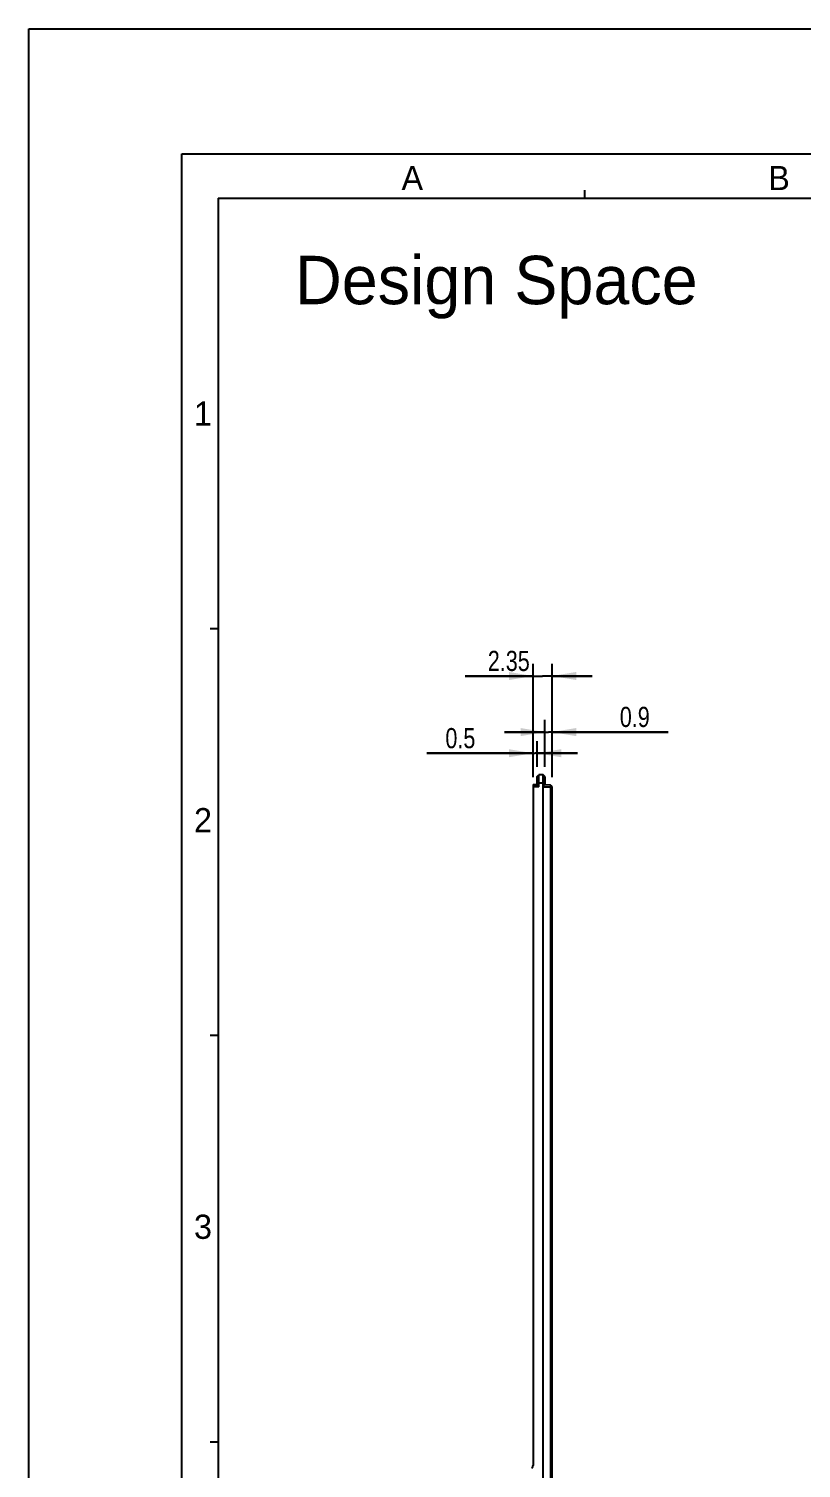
# Model space of a CAD drawing. Header units: millimetres. Extents: x 0 to 420, y 0 to 297.
# Drawn here: x 0 to 95.8, y 118.6 to 297 of the extents above; entities that cross this region are included whole.
import ezdxf

# ---------------------------------------------------------------- set-up
doc = ezdxf.new("R2010")
doc.units = ezdxf.units.MM
doc.header["$LTSCALE"] = 23.1
doc.layers.get('0').update_dxf_attribs({"linetype": 'CONTINUOUS'})
doc.layers.add('03___PRT_ALL_CURVES', color=7, linetype='CONTINUOUS')
doc.layers.add('06___PRT_ALL_SURFS', color=7, linetype='CONTINUOUS')
doc.styles.get("Standard").update_dxf_attribs({"font": 'txt', "width": 0.8})
doc.styles.add('TEXTSTYLE_2', font='txt')
doc.styles.add('TEXTSTYLE_8', font='ar_wgl__.ttf')
doc.dimstyles.new('DIMSTYLE_1', dxfattribs={"dimtxt": 2.5, "dimasz": 3, "dimexe": 1.5, "dimexo": 1.2, "dimtad": 1, "dimdsep": 46, "dimtxsty": 'STANDARD', "dimblk": '_FILLED', "dimblk1": '_FILLED', "dimblk2": '_FILLED', "dimcen": 0.09, "dimazin": 2, "dimtp": 0.01, "dimtm": 0.01, "dimtfac": 1, "dimtofl": 0, "dimtmove": 0, "dimatfit": 3, "dimldrblk": '_FILLED', "dimfxl": 1, "dimtolj": 1, "dimarcsym": 0})

# ---------------------------------------------------------------- blocks, each defined once
blk = doc.blocks.new('_FILLED')
at = {"color": 0, "linetype": 'BYBLOCK'}
blk.add_solid([(0, 0), (-1, 0.167), (-1, -0.167)], dxfattribs=at)
blk = doc.blocks.new('*D8')
at = {"color": 7, "linetype": 'CONTINUOUS'}
for p, q in [((62.57, 207.2), (49.41, 207.2)), ((49.41, 207.2), (62.82, 207.2)), ((62.57, 204.22), (62.57, 208.7)), ((68.07, 207.2), (62.82, 207.2)), ((63.07, 205.52), (63.07, 208.7)), ((63.07, 207.2), (68.07, 207.2))]:
    blk.add_line(p, q, dxfattribs=at)
at = {"color": 7, "linetype": 'CONTINUOUS', "xscale": 3, "yscale": 3, "zscale": 3}
blk.add_blockref('_FILLED', (62.57, 207.2), dxfattribs=at)
at = {"color": 7, "linetype": 'CONTINUOUS', "xscale": 3, "yscale": 3, "zscale": 3, "rotation": 180}
blk.add_blockref('_FILLED', (63.07, 207.2), dxfattribs=at)
at = {"color": 7, "linetype": 'CONTINUOUS', "insert": (55.41, 210.32), "char_height": 2.5, "width": 6, "attachment_point": 3, "line_spacing_factor": 0.9}
blk.add_mtext('0.5', dxfattribs=at)
blk = doc.blocks.new('*D9')
at = {"color": 7, "linetype": 'CONTINUOUS'}
for p, q in [((64.02, 205.52), (64.02, 211.32)), ((64.92, 204.22), (64.92, 211.32)), ((64.02, 209.82), (59.02, 209.82)), ((59.02, 209.82), (64.47, 209.82)), ((79.33, 209.82), (64.47, 209.82)), ((64.92, 209.82), (79.33, 209.82))]:
    blk.add_line(p, q, dxfattribs=at)
at = {"color": 7, "linetype": 'CONTINUOUS', "xscale": 3, "yscale": 3, "zscale": 3}
blk.add_blockref('_FILLED', (64.02, 209.82), dxfattribs=at)
at = {"color": 7, "linetype": 'CONTINUOUS', "xscale": 3, "yscale": 3, "zscale": 3, "rotation": 180}
blk.add_blockref('_FILLED', (64.92, 209.82), dxfattribs=at)
at = {"color": 7, "linetype": 'CONTINUOUS', "insert": (73.33, 212.95), "char_height": 2.5, "width": 6, "attachment_point": 1, "line_spacing_factor": 0.9}
blk.add_mtext('0.9', dxfattribs=at)
blk = doc.blocks.new('*D10')
at = {"color": 7, "linetype": 'CONTINUOUS'}
for p, q in [((62.57, 204.22), (62.57, 218.27)), ((64.92, 204.22), (64.92, 218.27)), ((62.57, 216.77), (54.16, 216.77)), ((54.16, 216.77), (63.74, 216.77)), ((69.92, 216.77), (63.74, 216.77)), ((64.92, 216.77), (69.92, 216.77))]:
    blk.add_line(p, q, dxfattribs=at)
at = {"color": 7, "linetype": 'CONTINUOUS', "xscale": 3, "yscale": 3, "zscale": 3}
blk.add_blockref('_FILLED', (62.57, 216.77), dxfattribs=at)
at = {"color": 7, "linetype": 'CONTINUOUS', "xscale": 3, "yscale": 3, "zscale": 3, "rotation": 180}
blk.add_blockref('_FILLED', (64.92, 216.77), dxfattribs=at)
at = {"color": 7, "linetype": 'CONTINUOUS', "insert": (62.16, 219.89), "char_height": 2.5, "width": 8, "attachment_point": 3, "line_spacing_factor": 0.9}
blk.add_mtext('2.35', dxfattribs=at)

msp = doc.modelspace()

# ---------------------------------------------------------------- linework, layer by layer
at = {"color": 7, "linetype": 'CONTINUOUS'}
for p, q in [((0, 0), (0, 297)), ((0, 297), (420, 297)), ((19, 15.5), (19, 281.5)), ((19, 281.5), (401, 281.5)), ((69, 276), (69, 277)), ((23.5, 276), (23.5, 21)), ((23.5, 276), (396, 276)), ((23.5, 222.6), (22.5, 222.6)), ((23.5, 172.2), (22.5, 172.2)), ((23.5, 121.8), (22.5, 121.8))]:
    msp.add_line(p, q, dxfattribs=at)
at = {"layer": '03___PRT_ALL_CURVES', "color": 7, "linetype": 'CONTINUOUS'}
msp.add_line((64.916, 203.016), (64.916, 90.216), dxfattribs=at)
at = {"layer": '06___PRT_ALL_SURFS', "color": 7, "linetype": 'CONTINUOUS'}
for p, q in [((63.066, 204.316), (63.266, 204.516)), ((63.066, 203.299), (63.066, 204.316)), ((63.066, 203.516), (64.016, 203.516)), ((63.266, 203.016), (63.266, 204.516)), ((63.816, 204.516), (63.266, 204.516)), ((63.816, 89.116), (63.816, 204.516)), ((64.016, 204.316), (63.816, 204.516)), ((64.016, 204.316), (64.016, 203.276)), ((62.566, 203.316), (62.566, 118.923)), ((62.566, 203.316), (63.066, 203.316)), ((63.266, 203.016), (62.566, 203.016)), ((63.816, 203.016), (64.916, 203.016)), ((64.737, 203.219), (64.016, 203.295)), ((64.737, 203.219), (64.737, 89.213)), ((64.757, 203.216), (64.737, 203.219)), ((64.916, 203.02), (64.916, 89.412))]:
    msp.add_line(p, q, dxfattribs=at)
for centre, radius, start, end in [((64.716, 203.02), 0.2, 0, 84), ((62.066, 118.923), 0.5, 315, 360)]:
    msp.add_arc(centre, radius, start, end, dxfattribs=at)
for centre, major_axis, ratio, start_param, end_param in [((62.966, 203.016), (0.3, 0), 1, 0, 1.2309594), ((64.087, 203.016), (0.271, 0), 0.9944612, 8.1203855, 9.424778)]:
    msp.add_ellipse(centre, major_axis=major_axis, ratio=ratio, start_param=start_param, end_param=end_param, dxfattribs=at)

# ---------------------------------------------------------------- texts
at = {"color": 7, "linetype": 'CONTINUOUS', "attachment_point": 1, "line_spacing_factor": 0.9}
for s, insert, char_height, width, style in [('A', (46.25, 280), 3, 3, 'TEXTSTYLE_2'), ('B', (91.75, 280), 3, 3, 'TEXTSTYLE_2'), ('Design Space', (33.04, 268.857), 6, 52.1487, 'TEXTSTYLE_8'), ('1', (20.5, 250.8), 3, 3, 'TEXTSTYLE_2'), ('2', (20.5, 200.4), 3, 3, 'TEXTSTYLE_2'), ('3', (20.5, 150), 3, 3, 'TEXTSTYLE_2')]:
    msp.add_mtext(s, dxfattribs=dict(at, insert=insert, char_height=char_height, width=width, style=style))

# ---------------------------------------------------------------- dimensions: what is measured, and where the dimension line sits
at = {"color": 7, "linetype": 'CONTINUOUS'}
for base, p1, picture, middle in [((62.566, 216.769), (64.916, 203.016), '*D10', (58.223, 216.769)), ((62.566, 207.198), (63.066, 204.316), '*D8', (52.47, 207.198))]:
    dim = msp.add_linear_dim(base=base, p1=p1, p2=(62.566, 203.016), angle=180, dimstyle='DIMSTYLE_1', dxfattribs=at)
    dim.commit()
    dim.dimension.update_dxf_attribs({"geometry": picture, "text_midpoint": middle, "dimtype": 160})
dim = msp.add_linear_dim(base=(64.916, 209.822), p1=(64.016, 204.316), p2=(64.916, 203.016), dimstyle='DIMSTYLE_1', dxfattribs=at)
dim.commit()
dim.dimension.update_dxf_attribs({"geometry": '*D9', "text_midpoint": (76.332, 209.822), "dimtype": 160})

doc.saveas('drawing.dxf')
